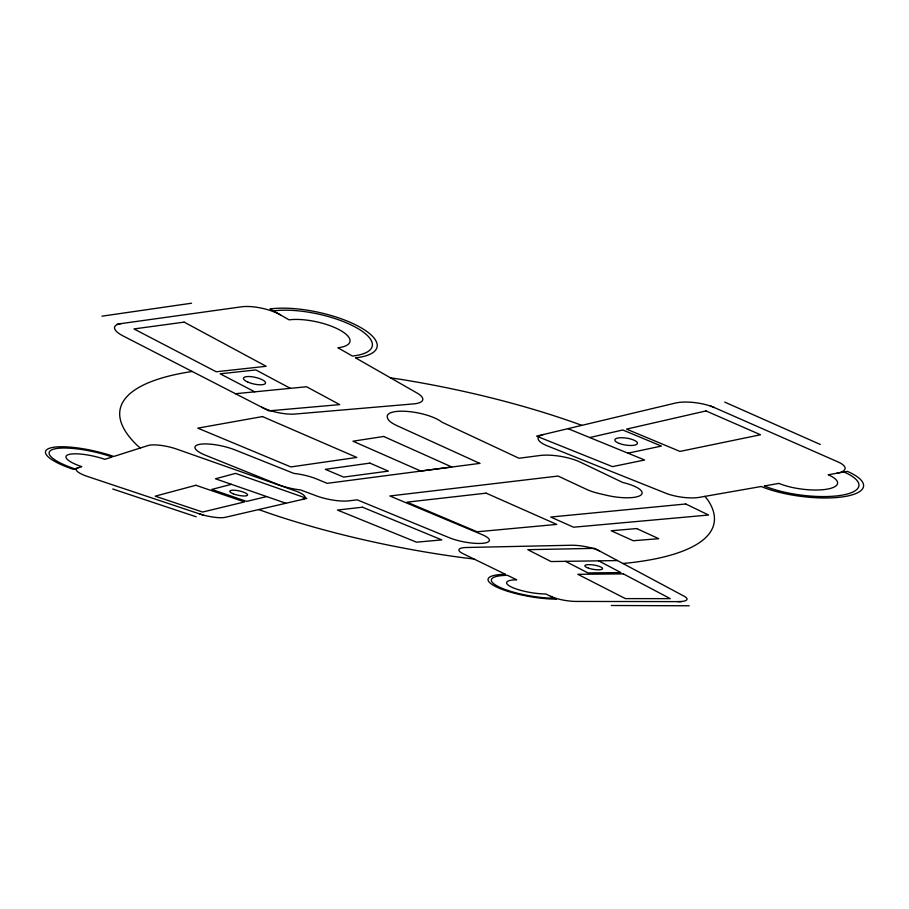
<?xml version="1.0" encoding="UTF-8"?>
<svg xmlns="http://www.w3.org/2000/svg" width="909" height="909" viewBox="0 0 909 909"><rect width="100%" height="100%" fill="white"/><g stroke="black" fill="none" stroke-linecap="round" stroke-linejoin="round"><path stroke-width="1.36" d="M231.375 484.327L211.786 489.428L246.669 501.404L266.655 496.575M589.714 437.536L622.779 429.98L661.4 446.069L627.96 453.182M101.978 316.173L191.538 303.22M117.306 324.127L241.453 306.822A28.088 9.351 12.9 0 1 280.676 315.025M192.219 371.486L191.401 371.588A302.413 82.844 10.8 0 0 137.043 445.217L140.236 448.035M235.465 393.711L306.572 386.757L339.705 404.619L268.825 410.868L123.147 335.966A26.713 8.238 13.8 0 1 121.204 323.581M622.892 563.466L627.437 563.069A302.413 82.844 10.8 0 0 708.054 500.348L704.952 496.359M617.472 560.569L551.036 561.546L527.788 549.684L594.634 548.354L684.159 596.236A19.657 4.556 8.9 0 1 677.75 601.633M681.409 601.633L576.09 601.428A18.759 4.215 9.6 0 1 550.49 596.27M611.314 605.496L689.227 605.78M474.032 559.035L465.681 558.035A302.413 82.844 10.8 0 1 271.177 513.949L258.667 509.574M390.472 377.826L401.346 379.451A302.413 82.844 10.8 0 1 581.203 425.105L581.851 425.355M112.75 488.997L196.208 516.789M203.173 515.119L87.753 476.555A20.464 4.818 13.1 0 1 78.026 467.862M285.915 503.256L215.433 478.793L235.556 473.384L306.833 498.405L225.273 517.323A19.578 4.534 12.2 0 1 199.457 513.88M568 428.662L644.629 459.999L612.439 466.624L536.583 436.15L675.273 403.096A27.588 8.976 8.1 0 1 714.292 407.55M709.815 405.573L837.939 461.897A26.611 8.079 7 0 1 836.689 473.282M724.757 402.119L820.27 444.456M565.489 561.342L587.953 572.92L620.915 572.59L598.656 560.853M254.736 391.824L220.148 373.815L255.861 369.94L290.357 388.336M273.461 310.901A59.812 19.839 12.3 0 1 357.101 328.081A59.812 19.839 12.3 0 1 352.408 356.055L337.898 347.761A36.985 12.272 12.3 0 0 340.602 330.49A36.985 12.272 12.3 0 0 289.085 319.843L270.041 308.946A64.755 21.486 12.3 0 1 360.668 327.535A64.755 21.486 12.3 0 1 355.51 357.839L417.106 393.063A25.782 8.022 11.2 0 1 413.561 403.903L295.141 414.038A24.509 7.158 12.2 0 1 261.519 407.107M843.972 471.998A55.779 16.544 7.2 0 1 842.052 495.166A55.779 16.544 7.2 0 1 764.344 485.951L778.956 483.395A34.497 10.226 7.2 0 0 827.156 489.144A34.497 10.226 7.2 0 0 828.201 474.771L847.415 471.396A60.38 17.907 7.2 0 1 845.29 496.45A60.38 17.907 7.2 0 1 761.219 486.497L699.282 497.359A24.202 6.908 8.5 0 1 665.706 493.189L547.388 445.887A25.122 7.59 9.5 0 1 543.446 434.513M554.49 598.213A40.655 9.215 9.9 0 1 498.973 586.907A40.655 9.215 9.9 0 1 507.495 575.329L516.687 579.806A25.145 5.704 9.9 0 0 511.312 586.964A25.145 5.704 9.9 0 0 545.752 593.963L556.376 599.133A44.007 9.976 9.9 0 1 496.303 586.884A44.007 9.976 9.9 0 1 505.495 574.352L463.011 553.661A19.816 4.738 10.2 0 1 466.431 547.491L571.068 545.252A20.771 5.159 9.4 0 1 599.77 551.104M74.868 468.874A45.086 10.84 13.2 0 1 53.256 449.262A45.086 10.84 13.2 0 1 112.205 456.977L104.865 459.318A27.884 6.704 13.2 0 0 68.516 454.591A27.884 6.704 13.2 0 0 81.765 466.669L73.379 469.339A48.802 11.737 13.2 0 1 49.95 448.103A48.802 11.737 13.2 0 1 113.807 456.466L148.042 445.546A21.827 5.568 12.8 0 1 176.96 449.194L295.209 490.837A20.862 5.204 11.8 0 1 302.118 499.495M195.889 485.27L155.212 496.166L202.616 512.051L244.487 501.927L195.889 485.27M706.009 410.936L626.54 429.116L679.955 451.421L760.538 434.763L706.009 410.936M262.485 416.572L197.776 428.139L290.857 466.931L356.805 457.432L262.485 416.572M383.678 436.468L352.942 441.206L420.719 471.021L451.739 466.965L383.678 436.468M369.918 463.124L325.274 469.339L343.625 477.089L388.393 471.123L369.918 463.124M184.141 322.127L133.964 328.933L216.217 371.77L266.167 366.293L184.141 322.127M479.77 463.385L327.138 483.338L317.002 479.123A25.304 6.511 11.7 0 0 293.812 473.396L235.738 450.194A26.077 6.829 12.5 0 0 199.9 444.296A26.077 6.829 12.5 0 0 205.479 455.239L277.949 484.452A25.191 6.454 11.8 0 0 300.47 489.928L314.491 495.144A24.963 6.363 11.5 0 0 348.692 500.859L357.214 499.848L449.466 537.787A24.054 5.931 10.4 0 0 482.815 543.287A24.054 5.931 10.4 0 0 482.247 534.697L389.847 495.984L558.081 476.055L586.782 489.462A27.849 7.863 9.1 0 0 599.338 493.598L606.678 495.314A27.838 7.851 9.1 0 0 640.936 495.053A27.838 7.851 9.1 0 0 622.699 482.463L580.147 462.079A28.463 8.272 9.6 0 0 540.026 455.5L518.994 458.25L441.831 422.128A29.213 8.749 11 0 0 408.38 411.527A29.213 8.749 11 0 0 387.325 417.151L387.586 418.163A29.168 8.726 11 0 0 396.926 425.628L479.77 463.385M362.486 507.199L337.444 510.051L416.515 542.173L441.831 539.901L362.486 507.199M486.156 493.155L407.005 502.143L477.111 531.788L556.751 524.413L486.156 493.155M685.75 503.984L550.718 517.051L573.545 527.209L708.6 515.028L685.75 503.984M636.686 528.561L611.189 530.765L633.243 540.73L658.741 538.685L636.686 528.561M623.347 573.874L577.84 574.306L625.403 598.611L670.274 598.645L623.347 573.874M247.896 382.11A11.283 3.397 12.6 0 0 265.473 383.291A11.283 3.397 12.6 0 0 250.18 376.587A11.283 3.397 12.6 0 0 247.896 382.11M619.29 443.444A11.431 3.5 8.9 0 0 637.368 443.649A11.431 3.5 8.9 0 0 621.836 437.718A11.431 3.5 8.9 0 0 619.29 443.444M588.566 568.205A8.976 2.17 9.4 0 0 602.553 568.807A8.976 2.17 9.4 0 0 590.066 564.648A8.976 2.17 9.4 0 0 588.566 568.205M233.283 493.814A9.135 2.238 12.1 0 0 247.566 495.166A9.135 2.238 12.1 0 0 235.215 490.292A9.135 2.238 12.1 0 0 233.283 493.814"/></g></svg>
